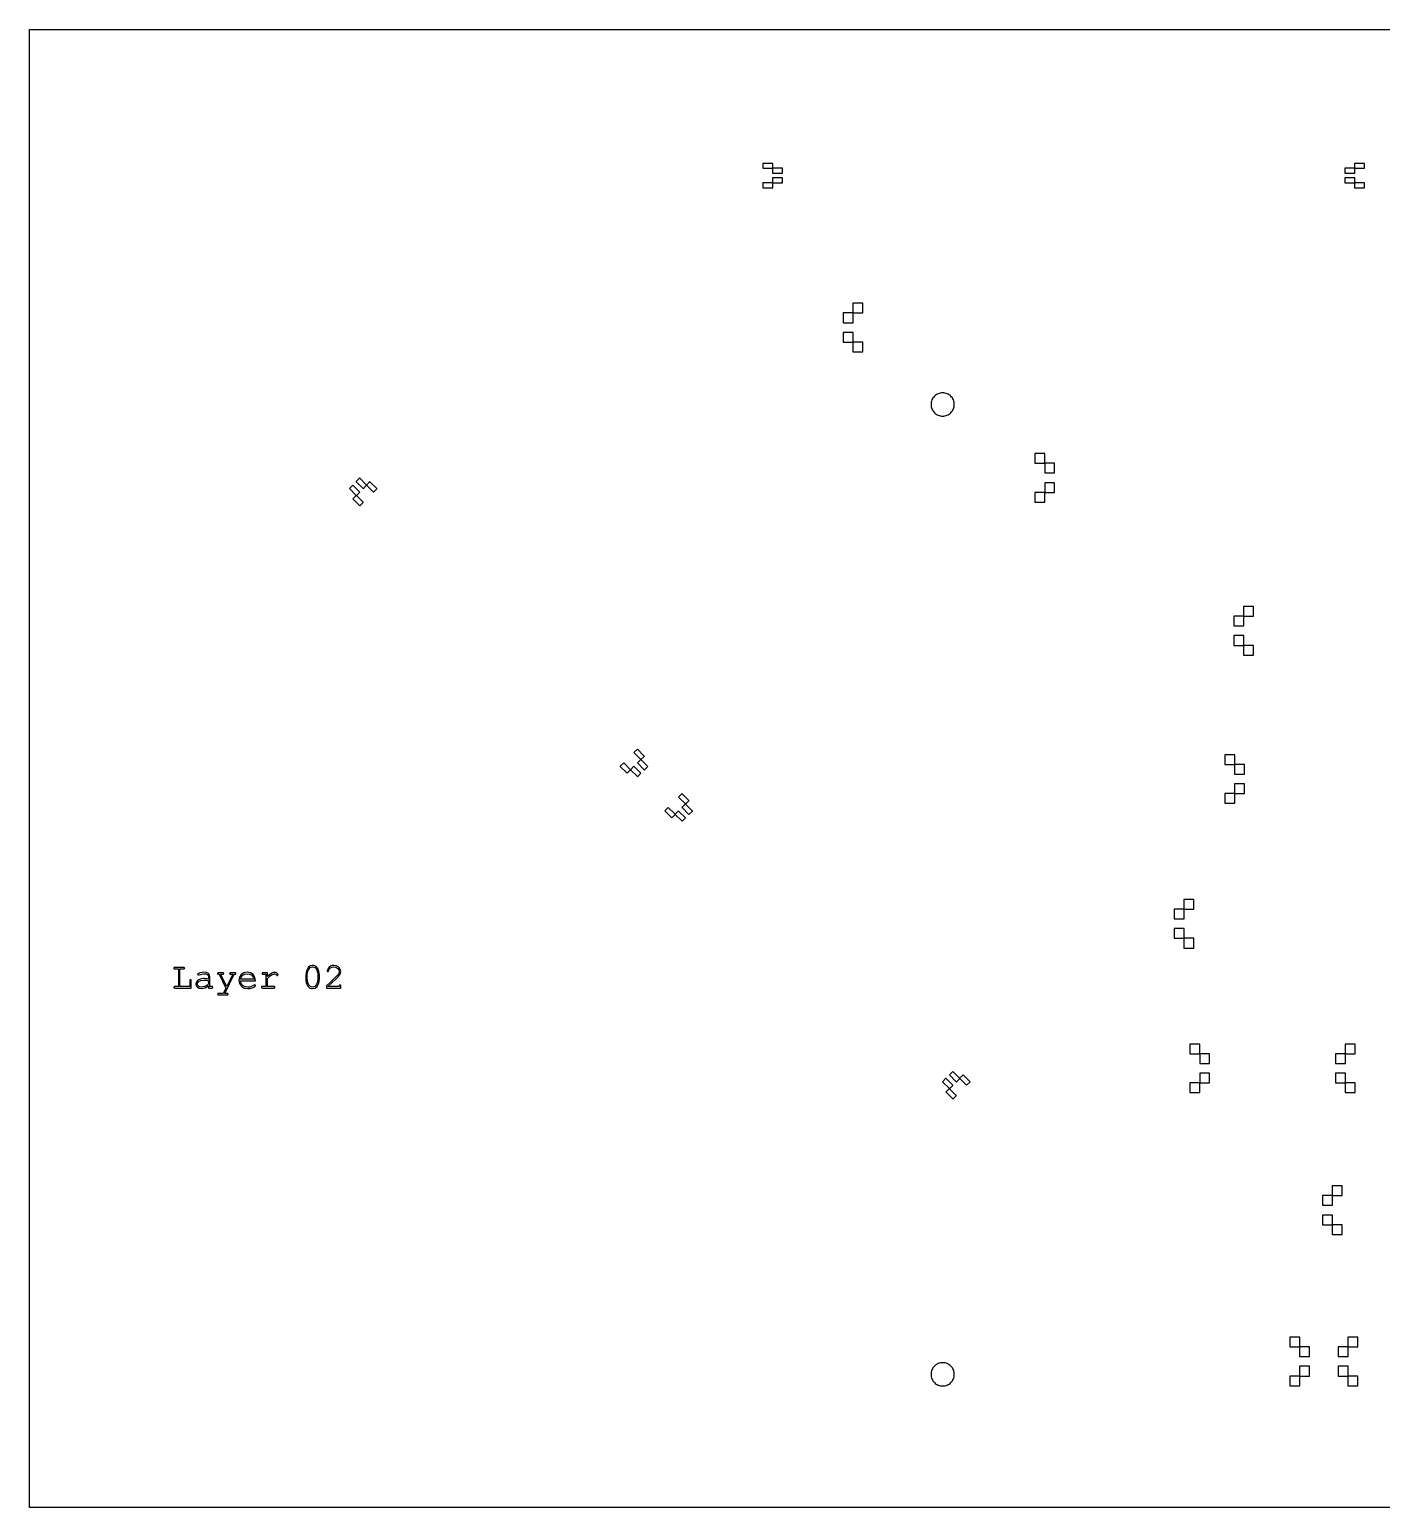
# Model space of a CAD drawing. Header units: millimetres. Extents: x -263 to 290, y -61 to 244.
# Drawn here: x -263.1 to 15.7, y -61 to 243.7 of the extents above; entities that cross this region are included whole.
import ezdxf

# ---------------------------------------------------------------- set-up
doc = ezdxf.new("R2010")
doc.units = ezdxf.units.MM
doc.layers.add('001_adhesive', color=7, linetype='Continuous')

msp = doc.modelspace()

# ---------------------------------------------------------------- linework, layer by layer
at = {"layer": '001_adhesive'}
for points in [[(-263.13, -61.05), (-263.13, 243.7), (289.77, 243.7), (289.77, -61.05)], [(-109.86, 215.11), (-109.86, 216.1), (-109.86, 216.11), (-109.86, 216.11), (-109.87, 216.11), (-109.88, 216.11), (-111.88, 216.11), (-111.89, 216.11), (-111.89, 216.11), (-111.9, 216.11), (-111.9, 216.1), (-111.9, 215.1), (-111.9, 215.1), (-111.89, 215.1), (-111.89, 215.1), (-111.88, 215.1), (-109.9, 215.1), (-109.9, 214.11), (-107.88, 214.11), (-107.88, 214.11), (-107.87, 214.11), (-107.87, 214.11), (-107.87, 214.11), (-107.87, 214.11), (-107.86, 214.11), (-107.86, 214.11), (-107.86, 214.11), (-107.86, 214.11), (-107.86, 214.11), (-107.86, 214.11), (-107.86, 214.11), (-107.86, 214.11), (-107.86, 214.11), (-107.86, 214.11), (-107.86, 215.1), (-107.86, 215.11), (-107.86, 215.11), (-107.87, 215.11), (-107.88, 215.11)], [(10.14, 214.11), (10.14, 215.1), (12.12, 215.1), (12.13, 215.1), (12.14, 215.1), (12.14, 215.1), (12.14, 215.1), (12.14, 216.1), (12.14, 216.11), (12.14, 216.11), (12.13, 216.11), (12.12, 216.11), (10.12, 216.11), (10.11, 216.11), (10.11, 216.11), (10.1, 216.11), (10.1, 216.1), (10.1, 215.11), (8.12, 215.11), (8.11, 215.11), (8.11, 215.11), (8.1, 215.11), (8.1, 215.1), (8.1, 214.11), (8.1, 214.11), (8.1, 214.11), (8.1, 214.11), (8.1, 214.11), (8.1, 214.11), (8.11, 214.11), (8.11, 214.11), (8.11, 214.11), (8.11, 214.11), (8.11, 214.11), (8.11, 214.11), (8.11, 214.11), (8.12, 214.11), (8.12, 214.11)], [(-109.9, 213.1), (-109.9, 212.11), (-111.88, 212.11), (-111.89, 212.11), (-111.89, 212.11), (-111.9, 212.11), (-111.9, 212.1), (-111.9, 211.1), (-111.9, 211.1), (-111.89, 211.1), (-111.89, 211.1), (-111.88, 211.1), (-109.88, 211.1), (-109.87, 211.1), (-109.86, 211.1), (-109.86, 211.1), (-109.86, 211.1), (-109.86, 212.1), (-107.88, 212.1), (-107.87, 212.1), (-107.86, 212.1), (-107.86, 212.1), (-107.86, 212.1), (-107.86, 213.1), (-107.86, 213.1), (-107.86, 213.1), (-107.86, 213.1), (-107.86, 213.1), (-107.86, 213.1), (-107.86, 213.1), (-107.86, 213.1), (-107.86, 213.1), (-107.86, 213.1), (-107.87, 213.1), (-107.87, 213.1), (-107.87, 213.1), (-107.88, 213.1), (-107.88, 213.1)], [(10.1, 212.1), (10.1, 211.1), (10.1, 211.1), (10.11, 211.1), (10.11, 211.1), (10.12, 211.1), (12.12, 211.1), (12.13, 211.1), (12.14, 211.1), (12.14, 211.1), (12.14, 211.1), (12.14, 212.1), (12.14, 212.11), (12.14, 212.11), (12.13, 212.11), (12.12, 212.11), (10.14, 212.11), (10.14, 213.1), (8.12, 213.1), (8.12, 213.1), (8.11, 213.1), (8.11, 213.1), (8.11, 213.1), (8.11, 213.1), (8.11, 213.1), (8.11, 213.1), (8.11, 213.1), (8.11, 213.1), (8.1, 213.1), (8.1, 213.1), (8.1, 213.1), (8.1, 213.1), (8.1, 213.1), (8.1, 213.1), (8.1, 212.1), (8.1, 212.1), (8.11, 212.1), (8.11, 212.1), (8.12, 212.1)], [(-93.31, 183.26), (-93.31, 185.26), (-91.33, 185.26), (-91.32, 185.26), (-91.31, 185.26), (-91.31, 185.26), (-91.31, 185.26), (-91.31, 187.26), (-91.31, 187.26), (-91.31, 187.26), (-91.32, 187.26), (-91.33, 187.26), (-93.33, 187.26), (-93.34, 187.26), (-93.34, 187.26), (-93.35, 187.26), (-93.35, 187.26), (-93.35, 185.26), (-95.33, 185.26), (-95.34, 185.26), (-95.34, 185.26), (-95.35, 185.26), (-95.35, 185.26), (-95.35, 183.26), (-95.35, 183.26), (-95.35, 183.26), (-95.35, 183.26), (-95.35, 183.26), (-95.35, 183.26), (-95.34, 183.26), (-95.34, 183.26), (-95.34, 183.26), (-95.34, 183.26), (-95.34, 183.26), (-95.34, 183.26), (-95.34, 183.26), (-95.34, 183.26), (-95.33, 183.26), (-95.33, 183.26), (-95.33, 183.26)], [(-93.35, 179.26), (-93.35, 177.26), (-93.35, 177.26), (-93.34, 177.26), (-93.34, 177.26), (-93.33, 177.26), (-91.33, 177.26), (-91.32, 177.26), (-91.31, 177.26), (-91.31, 177.26), (-91.31, 177.26), (-91.31, 179.26), (-91.31, 179.26), (-91.31, 179.26), (-91.32, 179.26), (-91.33, 179.26), (-93.31, 179.26), (-93.31, 181.26), (-95.33, 181.26), (-95.33, 181.26), (-95.33, 181.26), (-95.34, 181.26), (-95.34, 181.26), (-95.34, 181.26), (-95.34, 181.26), (-95.34, 181.26), (-95.34, 181.26), (-95.34, 181.26), (-95.34, 181.26), (-95.35, 181.26), (-95.35, 181.26), (-95.35, 181.26), (-95.35, 181.26), (-95.35, 181.26), (-95.35, 179.26), (-95.35, 179.26), (-95.34, 179.26), (-95.34, 179.26), (-95.33, 179.26)], [(-72.43, 166.4), (-72.44, 166.63), (-72.47, 166.87), (-72.53, 167.09), (-72.61, 167.32), (-72.71, 167.53), (-72.83, 167.73), (-72.97, 167.92), (-73.13, 168.09), (-73.3, 168.25), (-73.49, 168.39), (-73.69, 168.51), (-73.91, 168.61), (-74.13, 168.69), (-74.36, 168.75), (-74.59, 168.79), (-74.83, 168.8), (-75.06, 168.79), (-75.29, 168.75), (-75.52, 168.69), (-75.74, 168.61), (-75.96, 168.51), (-76.16, 168.39), (-76.35, 168.25), (-76.52, 168.09), (-76.68, 167.92), (-76.82, 167.73), (-76.94, 167.53), (-77.04, 167.32), (-77.12, 167.09), (-77.18, 166.87), (-77.21, 166.63), (-77.23, 166.4), (-77.21, 166.16), (-77.18, 165.93), (-77.12, 165.7), (-77.04, 165.48), (-76.94, 165.27), (-76.82, 165.06), (-76.68, 164.87), (-76.52, 164.7), (-76.35, 164.54), (-76.16, 164.4), (-75.96, 164.28), (-75.74, 164.18), (-75.52, 164.1), (-75.29, 164.04), (-75.06, 164.01), (-74.83, 164), (-74.59, 164.01), (-74.36, 164.04), (-74.13, 164.1), (-73.91, 164.18), (-73.69, 164.28), (-73.49, 164.4), (-73.3, 164.54), (-73.13, 164.7), (-72.97, 164.87), (-72.83, 165.06), (-72.71, 165.27), (-72.61, 165.48), (-72.53, 165.7), (-72.47, 165.93), (-72.44, 166.16)], [(-53.75, 154.27), (-53.75, 156.27), (-53.75, 156.27), (-53.76, 156.27), (-53.76, 156.27), (-53.77, 156.27), (-55.77, 156.27), (-55.78, 156.27), (-55.79, 156.27), (-55.79, 156.27), (-55.79, 156.27), (-55.79, 154.27), (-55.79, 154.26), (-55.79, 154.26), (-55.78, 154.26), (-55.77, 154.26), (-53.79, 154.26), (-53.79, 152.27), (-51.77, 152.27), (-51.77, 152.27), (-51.77, 152.27), (-51.76, 152.27), (-51.76, 152.27), (-51.76, 152.27), (-51.76, 152.27), (-51.76, 152.27), (-51.76, 152.27), (-51.76, 152.27), (-51.76, 152.27), (-51.75, 152.27), (-51.75, 152.27), (-51.75, 152.27), (-51.75, 152.27), (-51.75, 152.27), (-51.75, 154.27), (-51.75, 154.27), (-51.76, 154.27), (-51.76, 154.27), (-51.77, 154.27)], [(-195.77, 147.65), (-196.48, 146.94), (-196.48, 146.94), (-196.47, 146.93), (-196.47, 146.93), (-196.46, 146.92), (-195.05, 145.51), (-195.04, 145.51), (-195.04, 145.5), (-195.03, 145.5), (-195.03, 145.5), (-194.33, 146.2), (-194.33, 146.21), (-194.33, 146.21), (-194.33, 146.21), (-194.34, 146.22), (-195.74, 147.62), (-195.03, 148.32), (-195.06, 148.35), (-196.46, 149.75), (-196.46, 149.75), (-196.47, 149.76), (-196.47, 149.76), (-196.47, 149.76), (-196.47, 149.76), (-196.47, 149.76), (-196.47, 149.76), (-196.47, 149.76), (-196.48, 149.77), (-196.48, 149.77), (-196.48, 149.77), (-196.48, 149.77), (-196.48, 149.77), (-196.48, 149.77), (-197.18, 149.06), (-197.18, 149.06), (-197.18, 149.06), (-197.18, 149.05), (-197.17, 149.05)], [(-194.33, 149.03), (-193.62, 149.74), (-192.22, 148.34), (-192.21, 148.33), (-192.21, 148.33), (-192.21, 148.33), (-192.21, 148.33), (-191.5, 149.03), (-191.5, 149.03), (-191.5, 149.04), (-191.51, 149.04), (-191.51, 149.05), (-192.93, 150.46), (-192.93, 150.47), (-192.94, 150.47), (-192.94, 150.47), (-192.94, 150.48), (-193.65, 149.77), (-195.05, 151.17), (-195.05, 151.17), (-195.06, 151.18), (-195.06, 151.18), (-195.06, 151.18), (-195.77, 150.48), (-195.77, 150.48), (-195.77, 150.48), (-195.77, 150.48), (-195.77, 150.48), (-195.77, 150.48), (-195.76, 150.47), (-195.76, 150.47), (-195.76, 150.47), (-195.76, 150.47), (-195.76, 150.47), (-195.76, 150.47), (-195.76, 150.47), (-195.75, 150.46), (-195.75, 150.46), (-194.34, 149.05)], [(-53.79, 150.26), (-53.79, 148.27), (-55.77, 148.27), (-55.78, 148.27), (-55.79, 148.27), (-55.79, 148.27), (-55.79, 148.27), (-55.79, 146.27), (-55.79, 146.26), (-55.79, 146.26), (-55.78, 146.26), (-55.77, 146.26), (-53.77, 146.26), (-53.76, 146.26), (-53.76, 146.26), (-53.75, 146.26), (-53.75, 146.27), (-53.75, 148.26), (-51.77, 148.26), (-51.76, 148.26), (-51.76, 148.26), (-51.75, 148.26), (-51.75, 148.27), (-51.75, 150.26), (-51.75, 150.26), (-51.75, 150.26), (-51.75, 150.26), (-51.75, 150.26), (-51.75, 150.26), (-51.76, 150.26), (-51.76, 150.26), (-51.76, 150.26), (-51.76, 150.26), (-51.76, 150.26), (-51.76, 150.26), (-51.76, 150.26), (-51.76, 150.26), (-51.77, 150.26), (-51.77, 150.26), (-51.77, 150.26)], [(-12.73, 120.72), (-12.73, 122.72), (-10.75, 122.72), (-10.74, 122.72), (-10.73, 122.72), (-10.73, 122.72), (-10.73, 122.72), (-10.73, 124.72), (-10.73, 124.72), (-10.73, 124.72), (-10.74, 124.72), (-10.75, 124.72), (-12.75, 124.72), (-12.75, 124.72), (-12.76, 124.72), (-12.76, 124.72), (-12.77, 124.72), (-12.77, 122.72), (-14.75, 122.72), (-14.75, 122.72), (-14.76, 122.72), (-14.76, 122.72), (-14.77, 122.72), (-14.77, 120.72), (-14.76, 120.72), (-14.76, 120.72), (-14.76, 120.72), (-14.76, 120.72), (-14.76, 120.72), (-14.76, 120.72), (-14.76, 120.72), (-14.76, 120.72), (-14.76, 120.72), (-14.75, 120.72), (-14.75, 120.72), (-14.75, 120.72), (-14.75, 120.72), (-14.75, 120.72), (-14.75, 120.72), (-14.75, 120.72)], [(-12.77, 116.72), (-12.77, 114.72), (-12.76, 114.72), (-12.76, 114.72), (-12.75, 114.72), (-12.75, 114.72), (-10.75, 114.72), (-10.74, 114.72), (-10.73, 114.72), (-10.73, 114.72), (-10.73, 114.72), (-10.73, 116.72), (-10.73, 116.72), (-10.73, 116.72), (-10.74, 116.72), (-10.75, 116.72), (-12.73, 116.72), (-12.73, 118.72), (-14.75, 118.72), (-14.75, 118.72), (-14.75, 118.72), (-14.75, 118.72), (-14.75, 118.72), (-14.75, 118.72), (-14.75, 118.72), (-14.76, 118.72), (-14.76, 118.72), (-14.76, 118.72), (-14.76, 118.72), (-14.76, 118.72), (-14.76, 118.72), (-14.76, 118.72), (-14.76, 118.72), (-14.76, 118.72), (-14.77, 118.72), (-14.77, 116.72), (-14.76, 116.72), (-14.76, 116.72), (-14.75, 116.72), (-14.75, 116.72)], [(-137.05, 93.17), (-136.34, 93.88), (-136.34, 93.88), (-136.35, 93.88), (-136.35, 93.89), (-136.36, 93.89), (-137.77, 95.31), (-137.78, 95.31), (-137.78, 95.32), (-137.78, 95.32), (-137.79, 95.32), (-138.49, 94.61), (-138.49, 94.61), (-138.49, 94.61), (-138.49, 94.6), (-138.48, 94.6), (-137.08, 93.2), (-137.78, 92.49), (-137.78, 92.49), (-137.77, 92.48), (-136.36, 91.07), (-136.36, 91.07), (-136.36, 91.07), (-136.35, 91.06), (-136.35, 91.06), (-136.35, 91.06), (-136.35, 91.06), (-136.35, 91.06), (-136.35, 91.06), (-136.35, 91.06), (-136.34, 91.05), (-136.34, 91.05), (-136.34, 91.05), (-136.34, 91.05), (-136.34, 91.05), (-136.34, 91.05), (-135.64, 91.76), (-135.64, 91.76), (-135.64, 91.76), (-135.64, 91.77), (-135.65, 91.77)], [(-138.49, 91.78), (-139.2, 91.08), (-140.6, 92.48), (-140.61, 92.48), (-140.61, 92.49), (-140.61, 92.49), (-140.61, 92.49), (-141.32, 91.79), (-141.32, 91.78), (-141.32, 91.78), (-141.31, 91.78), (-141.31, 91.77), (-139.89, 90.36), (-139.89, 90.35), (-139.88, 90.35), (-139.88, 90.34), (-139.88, 90.34), (-139.17, 91.05), (-137.77, 89.65), (-137.77, 89.64), (-137.76, 89.64), (-137.76, 89.64), (-137.76, 89.64), (-137.05, 90.34), (-137.05, 90.34), (-137.05, 90.34), (-137.05, 90.34), (-137.05, 90.34), (-137.05, 90.34), (-137.06, 90.35), (-137.06, 90.35), (-137.06, 90.35), (-137.06, 90.35), (-137.06, 90.35), (-137.06, 90.35), (-137.06, 90.35), (-137.07, 90.36), (-137.07, 90.36)], [(-14.58, 92.18), (-14.58, 94.18), (-14.58, 94.18), (-14.58, 94.18), (-14.59, 94.18), (-14.6, 94.18), (-16.6, 94.18), (-16.6, 94.18), (-16.61, 94.18), (-16.62, 94.18), (-16.62, 94.18), (-16.62, 92.18), (-16.62, 92.18), (-16.61, 92.18), (-16.6, 92.18), (-16.6, 92.18), (-14.62, 92.18), (-14.62, 90.19), (-12.6, 90.19), (-12.6, 90.19), (-12.6, 90.19), (-12.59, 90.19), (-12.59, 90.19), (-12.59, 90.19), (-12.59, 90.19), (-12.58, 90.19), (-12.58, 90.19), (-12.58, 90.19), (-12.58, 90.19), (-12.58, 90.18), (-12.58, 90.18), (-12.58, 90.18), (-12.58, 90.18), (-12.58, 90.18), (-12.58, 90.18), (-12.58, 92.18), (-12.58, 92.18), (-12.58, 92.18), (-12.59, 92.18), (-12.6, 92.18)], [(-127.86, 83.98), (-127.15, 84.69), (-127.15, 84.69), (-127.15, 84.69), (-127.16, 84.7), (-127.16, 84.7), (-128.58, 86.11), (-128.58, 86.12), (-128.59, 86.12), (-128.59, 86.13), (-128.59, 86.13), (-129.3, 85.42), (-129.3, 85.42), (-129.3, 85.42), (-129.29, 85.41), (-129.29, 85.41), (-127.89, 84.01), (-128.59, 83.3), (-128.59, 83.3), (-128.58, 83.29), (-127.16, 81.87), (-127.16, 81.87), (-127.16, 81.87), (-127.16, 81.87), (-127.16, 81.87), (-127.16, 81.87), (-127.15, 81.86), (-127.15, 81.86), (-127.15, 81.86), (-127.15, 81.86), (-127.15, 81.86), (-127.15, 81.86), (-127.15, 81.86), (-127.15, 81.86), (-127.15, 81.86), (-127.15, 81.86), (-126.44, 82.56), (-126.44, 82.57), (-126.45, 82.57), (-126.45, 82.57), (-126.46, 82.58)], [(-14.62, 88.18), (-14.62, 86.18), (-16.6, 86.18), (-16.6, 86.18), (-16.61, 86.18), (-16.62, 86.18), (-16.62, 86.18), (-16.62, 84.18), (-16.62, 84.18), (-16.61, 84.18), (-16.6, 84.18), (-16.6, 84.18), (-14.6, 84.18), (-14.59, 84.18), (-14.58, 84.18), (-14.58, 84.18), (-14.58, 84.18), (-14.58, 86.18), (-12.6, 86.18), (-12.59, 86.18), (-12.58, 86.18), (-12.58, 86.18), (-12.58, 86.18), (-12.58, 88.18), (-12.58, 88.18), (-12.58, 88.18), (-12.58, 88.18), (-12.58, 88.18), (-12.58, 88.18), (-12.58, 88.18), (-12.58, 88.18), (-12.58, 88.18), (-12.58, 88.18), (-12.59, 88.18), (-12.59, 88.18), (-12.59, 88.18), (-12.59, 88.18), (-12.6, 88.18), (-12.6, 88.18), (-12.6, 88.18)], [(-129.3, 82.59), (-130.01, 81.89), (-131.41, 83.29), (-131.41, 83.29), (-131.42, 83.3), (-131.42, 83.3), (-131.42, 83.3), (-132.13, 82.59), (-132.13, 82.59), (-132.13, 82.59), (-132.12, 82.58), (-132.12, 82.58), (-130.7, 81.16), (-130.7, 81.16), (-130.69, 81.15), (-130.69, 81.15), (-130.69, 81.15), (-129.98, 81.86), (-128.58, 80.46), (-128.57, 80.45), (-128.57, 80.45), (-128.57, 80.44), (-128.57, 80.44), (-127.86, 81.15), (-127.86, 81.15), (-127.86, 81.15), (-127.86, 81.15), (-127.86, 81.15), (-127.86, 81.15), (-127.86, 81.15), (-127.86, 81.15), (-127.86, 81.15), (-127.86, 81.15), (-127.87, 81.16), (-127.87, 81.16), (-127.87, 81.16), (-127.87, 81.16), (-127.87, 81.16), (-127.87, 81.16), (-129.27, 82.56), (-129.29, 82.58), (-129.3, 82.59)], [(-25.04, 60.32), (-25.04, 62.31), (-23.06, 62.31), (-23.05, 62.31), (-23.05, 62.31), (-23.04, 62.31), (-23.04, 62.31), (-23.04, 64.31), (-23.04, 64.31), (-23.05, 64.31), (-23.05, 64.32), (-23.06, 64.32), (-25.06, 64.32), (-25.07, 64.32), (-25.07, 64.31), (-25.08, 64.31), (-25.08, 64.31), (-25.08, 62.32), (-27.06, 62.32), (-27.07, 62.32), (-27.07, 62.31), (-27.08, 62.31), (-27.08, 62.31), (-27.08, 60.31), (-27.08, 60.31), (-27.08, 60.31), (-27.08, 60.31), (-27.08, 60.31), (-27.08, 60.31), (-27.07, 60.32), (-27.07, 60.32), (-27.07, 60.32), (-27.07, 60.32), (-27.07, 60.32), (-27.07, 60.32), (-27.07, 60.32), (-27.07, 60.32), (-27.06, 60.32), (-27.06, 60.32), (-27.06, 60.32)], [(-25.08, 56.31), (-25.08, 54.31), (-25.08, 54.31), (-25.07, 54.31), (-25.07, 54.31), (-25.06, 54.31), (-23.06, 54.31), (-23.05, 54.31), (-23.05, 54.31), (-23.04, 54.31), (-23.04, 54.31), (-23.04, 56.31), (-23.04, 56.31), (-23.05, 56.31), (-23.05, 56.32), (-23.06, 56.32), (-25.04, 56.32), (-25.04, 58.31), (-27.06, 58.31), (-27.06, 58.31), (-27.06, 58.31), (-27.07, 58.31), (-27.07, 58.31), (-27.07, 58.31), (-27.07, 58.31), (-27.07, 58.31), (-27.07, 58.31), (-27.07, 58.31), (-27.07, 58.31), (-27.08, 58.31), (-27.08, 58.31), (-27.08, 58.31), (-27.08, 58.31), (-27.08, 58.31), (-27.08, 58.31), (-27.08, 56.31), (-27.08, 56.31), (-27.07, 56.31), (-27.07, 56.31), (-27.06, 56.31)], [(-232.13, 46.36), (-232.13, 50.01), (-231.4, 50.01), (-231.3, 50.02), (-231.24, 50.05), (-231.21, 50.1), (-231.19, 50.16), (-231.21, 50.22), (-231.24, 50.27), (-231.3, 50.3), (-231.4, 50.31), (-233.16, 50.31), (-233.26, 50.3), (-233.32, 50.27), (-233.35, 50.22), (-233.37, 50.16), (-233.35, 50.1), (-233.32, 50.05), (-233.26, 50.02), (-233.16, 50.01), (-232.43, 50.01), (-232.43, 46.36), (-233.16, 46.36), (-233.26, 46.35), (-233.32, 46.32), (-233.35, 46.27), (-233.37, 46.21), (-233.35, 46.15), (-233.32, 46.1), (-233.26, 46.07), (-233.16, 46.06), (-229.79, 46.06), (-229.79, 47.58), (-229.8, 47.67), (-229.83, 47.73), (-229.88, 47.77), (-229.94, 47.78), (-230, 47.77), (-230.05, 47.73), (-230.08, 47.67), (-230.1, 47.58), (-230.1, 46.36)], [(-226.25, 46.06), (-225.53, 46.06), (-225.43, 46.07), (-225.37, 46.1), (-225.33, 46.15), (-225.32, 46.21), (-225.33, 46.27), (-225.37, 46.32), (-225.43, 46.35), (-225.53, 46.36), (-225.94, 46.36), (-225.94, 48.38), (-226.02, 48.73), (-226.26, 49.03), (-226.65, 49.24), (-227.16, 49.32), (-227.52, 49.28), (-228.02, 49.16), (-228.3, 49.08), (-228.43, 49.01), (-228.46, 48.97), (-228.47, 48.91), (-228.46, 48.85), (-228.43, 48.81), (-228.38, 48.77), (-228.33, 48.76), (-228.27, 48.77), (-228.18, 48.8), (-227.61, 48.95), (-227.18, 49.01), (-226.77, 48.96), (-226.48, 48.82), (-226.3, 48.62), (-226.25, 48.38), (-226.25, 47.89), (-226.52, 47.94), (-226.78, 47.97), (-227.02, 48), (-227.24, 48), (-227.93, 47.92), (-228.43, 47.67), (-228.73, 47.31), (-228.84, 46.9), (-228.76, 46.52), (-228.53, 46.21), (-228.16, 46.01), (-227.67, 45.94), (-226.93, 46.08), (-226.25, 46.5)], [(-222.63, 46.06), (-223.17, 44.96), (-224.13, 44.96), (-224.22, 44.95), (-224.29, 44.92), (-224.32, 44.87), (-224.33, 44.8), (-224.32, 44.74), (-224.29, 44.69), (-224.22, 44.66), (-224.13, 44.65), (-222.37, 44.65), (-222.27, 44.66), (-222.21, 44.7), (-222.18, 44.74), (-222.16, 44.8), (-222.18, 44.87), (-222.21, 44.92), (-222.27, 44.95), (-222.37, 44.96), (-222.84, 44.96), (-220.91, 48.9), (-220.77, 48.9), (-220.71, 48.91), (-220.67, 48.93), (-220.64, 48.96), (-220.62, 49), (-220.61, 49.05), (-220.62, 49.11), (-220.66, 49.16), (-220.72, 49.2), (-220.82, 49.21), (-221.65, 49.21), (-221.75, 49.2), (-221.81, 49.16), (-221.84, 49.11), (-221.86, 49.05), (-221.84, 48.99), (-221.81, 48.94), (-221.75, 48.91), (-221.65, 48.9), (-221.24, 48.9), (-222.47, 46.39), (-223.72, 48.9), (-223.31, 48.9), (-223.21, 48.91), (-223.15, 48.94), (-223.11, 48.99), (-223.1, 49.05), (-223.11, 49.11), (-223.15, 49.16), (-223.21, 49.2), (-223.31, 49.21), (-224.14, 49.21), (-224.21, 49.2), (-224.26, 49.19), (-224.3, 49.17), (-224.32, 49.14), (-224.34, 49.09), (-224.35, 49.05), (-224.34, 48.99), (-224.3, 48.94), (-224.24, 48.91), (-224.14, 48.9), (-224.05, 48.9)], [(-216.53, 47.56), (-216.64, 48.26), (-217.01, 48.83), (-217.56, 49.19), (-218.24, 49.32), (-218.91, 49.2), (-219.46, 48.84), (-219.83, 48.31), (-219.95, 47.7), (-219.82, 47.02), (-219.43, 46.45), (-218.84, 46.06), (-218.12, 45.94), (-217.65, 45.98), (-217.2, 46.09), (-216.82, 46.26), (-216.58, 46.43), (-216.54, 46.49), (-216.52, 46.55), (-216.53, 46.61), (-216.57, 46.66), (-216.61, 46.7), (-216.67, 46.71), (-216.72, 46.69), (-216.79, 46.65), (-217.06, 46.48), (-217.4, 46.35), (-217.77, 46.27), (-218.12, 46.24), (-218.68, 46.33), (-219.15, 46.6), (-219.48, 47.02), (-219.64, 47.56)], [(-216.84, 47.87), (-219.64, 47.87), (-219.47, 48.33), (-219.16, 48.69), (-218.74, 48.93), (-218.24, 49.01), (-217.74, 48.93), (-217.32, 48.69), (-217, 48.33)], [(-214.08, 49.21), (-214.95, 49.21), (-215.04, 49.2), (-215.1, 49.16), (-215.14, 49.11), (-215.15, 49.05), (-215.14, 48.99), (-215.1, 48.94), (-215.04, 48.91), (-214.95, 48.9), (-214.38, 48.9), (-214.38, 46.35), (-215.12, 46.35), (-215.22, 46.34), (-215.28, 46.31), (-215.31, 46.26), (-215.32, 46.2), (-215.31, 46.15), (-215.28, 46.1), (-215.21, 46.07), (-215.12, 46.06), (-212.72, 46.06), (-212.63, 46.07), (-212.56, 46.1), (-212.53, 46.15), (-212.52, 46.21), (-212.53, 46.27), (-212.56, 46.32), (-212.63, 46.35), (-212.72, 46.36), (-214.08, 46.36), (-214.08, 48.03), (-213.49, 48.54), (-213.1, 48.82), (-212.84, 48.94), (-212.62, 48.98), (-212.53, 48.96), (-212.43, 48.93), (-212.33, 48.86), (-212.21, 48.75), (-212.15, 48.7), (-212.12, 48.67), (-212.09, 48.66), (-212.05, 48.66), (-211.99, 48.67), (-211.94, 48.71), (-211.91, 48.76), (-211.89, 48.82), (-211.95, 48.94), (-212.13, 49.1), (-212.37, 49.24), (-212.64, 49.28), (-212.9, 49.24), (-213.18, 49.13), (-213.56, 48.88), (-214.08, 48.43)], [(-203.37, 47.96), (-203.37, 48.71), (-203.39, 49.11), (-203.45, 49.45), (-203.52, 49.68), (-203.63, 49.93), (-203.75, 50.16), (-203.86, 50.32), (-204.05, 50.49), (-204.27, 50.62), (-204.51, 50.7), (-204.77, 50.73), (-205.29, 50.62), (-205.7, 50.28), (-206.05, 49.6), (-206.17, 48.71), (-206.17, 47.96), (-206.15, 47.57), (-206.09, 47.23), (-206.02, 46.99), (-205.91, 46.74), (-205.79, 46.51), (-205.68, 46.35), (-205.49, 46.18), (-205.27, 46.05), (-205.02, 45.97), (-204.76, 45.95), (-204.25, 46.06), (-203.84, 46.4), (-203.48, 47.08)], [(-203.67, 48.67), (-203.67, 48), (-203.74, 47.35), (-203.96, 46.78), (-204.31, 46.38), (-204.76, 46.25), (-205.01, 46.28), (-205.23, 46.38), (-205.36, 46.48), (-205.47, 46.6), (-205.61, 46.86), (-205.74, 47.19), (-205.84, 47.58), (-205.87, 48), (-205.87, 48.67), (-205.79, 49.33), (-205.57, 49.9), (-205.23, 50.29), (-204.77, 50.42), (-204.53, 50.39), (-204.31, 50.29), (-204.17, 50.19), (-204.07, 50.08), (-203.92, 49.82), (-203.79, 49.48), (-203.7, 49.09)], [(-201.61, 46.36), (-201.61, 46.38), (-200.84, 47.09), (-199.86, 48.03), (-199.5, 48.4), (-199.26, 48.66), (-199.12, 48.86), (-199.03, 49.05), (-198.98, 49.23), (-198.96, 49.44), (-199.06, 49.91), (-199.37, 50.33), (-199.82, 50.63), (-200.35, 50.73), (-200.7, 50.69), (-201.04, 50.56), (-201.34, 50.36), (-201.57, 50.09), (-201.71, 49.82), (-201.76, 49.62), (-201.75, 49.56), (-201.72, 49.52), (-201.67, 49.49), (-201.62, 49.48), (-201.56, 49.48), (-201.51, 49.51), (-201.48, 49.55), (-201.46, 49.62), (-201.31, 49.94), (-201.06, 50.19), (-200.73, 50.36), (-200.35, 50.42), (-199.94, 50.35), (-199.59, 50.12), (-199.35, 49.79), (-199.27, 49.42), (-199.28, 49.28), (-199.33, 49.14), (-199.41, 48.98), (-199.54, 48.8), (-199.75, 48.56), (-200.1, 48.21), (-200.99, 47.35), (-201.91, 46.51), (-201.91, 46.06), (-198.96, 46.06), (-198.96, 46.48), (-198.97, 46.57), (-199, 46.64), (-199.05, 46.67), (-199.11, 46.69), (-199.17, 46.67), (-199.22, 46.64), (-199.26, 46.57), (-199.27, 46.48), (-199.27, 46.36)], [(-226.25, 47.58), (-226.25, 46.9), (-226.6, 46.6), (-226.95, 46.4), (-227.3, 46.28), (-227.68, 46.24), (-228.05, 46.29), (-228.31, 46.43), (-228.48, 46.64), (-228.53, 46.9), (-228.46, 47.17), (-228.25, 47.41), (-227.8, 47.62), (-227.21, 47.7), (-226.95, 47.69), (-226.7, 47.67), (-226.47, 47.63)], [(-21.78, 32.51), (-21.78, 34.5), (-21.78, 34.5), (-21.78, 34.51), (-21.79, 34.51), (-21.8, 34.51), (-23.8, 34.51), (-23.81, 34.51), (-23.81, 34.51), (-23.82, 34.5), (-23.82, 34.5), (-23.82, 32.5), (-23.82, 32.5), (-23.81, 32.5), (-23.81, 32.5), (-23.8, 32.5), (-21.82, 32.5), (-21.82, 30.51), (-19.8, 30.51), (-19.8, 30.51), (-19.8, 30.51), (-19.79, 30.51), (-19.79, 30.51), (-19.79, 30.51), (-19.79, 30.51), (-19.78, 30.51), (-19.78, 30.51), (-19.78, 30.51), (-19.78, 30.51), (-19.78, 30.51), (-19.78, 30.51), (-19.78, 30.51), (-19.78, 30.51), (-19.78, 30.5), (-19.78, 32.5), (-19.78, 32.5), (-19.78, 32.51), (-19.79, 32.51), (-19.8, 32.51)], [(8.22, 30.51), (8.22, 32.5), (10.2, 32.5), (10.21, 32.5), (10.22, 32.5), (10.22, 32.5), (10.22, 32.5), (10.22, 34.5), (10.22, 34.5), (10.22, 34.51), (10.21, 34.51), (10.2, 34.51), (8.2, 34.51), (8.19, 34.51), (8.19, 34.51), (8.18, 34.5), (8.18, 34.5), (8.18, 32.51), (6.2, 32.51), (6.19, 32.51), (6.19, 32.51), (6.18, 32.5), (6.18, 32.5), (6.18, 30.5), (6.18, 30.51), (6.18, 30.51), (6.18, 30.51), (6.18, 30.51), (6.18, 30.51), (6.19, 30.51), (6.19, 30.51), (6.19, 30.51), (6.19, 30.51), (6.19, 30.51), (6.19, 30.51), (6.19, 30.51), (6.19, 30.51), (6.2, 30.51), (6.2, 30.51), (6.2, 30.51)], [(-73.44, 25.32), (-74.15, 24.61), (-74.15, 24.61), (-74.14, 24.61), (-74.14, 24.6), (-74.13, 24.6), (-72.72, 23.18), (-72.71, 23.18), (-72.71, 23.17), (-72.71, 23.17), (-72.7, 23.17), (-72, 23.87), (-72, 23.88), (-72, 23.88), (-72.01, 23.88), (-72.01, 23.89), (-73.41, 25.29), (-72.71, 25.99), (-72.71, 26), (-72.72, 26.01), (-74.13, 27.42), (-74.13, 27.42), (-74.13, 27.42), (-74.14, 27.43), (-74.14, 27.43), (-74.14, 27.43), (-74.14, 27.43), (-74.14, 27.43), (-74.14, 27.43), (-74.14, 27.43), (-74.14, 27.43), (-74.15, 27.44), (-74.15, 27.44), (-74.15, 27.44), (-74.15, 27.44), (-74.15, 27.44), (-74.15, 27.44), (-74.85, 26.73), (-74.85, 26.73), (-74.85, 26.73), (-74.85, 26.72), (-74.84, 26.72)], [(-72, 26.7), (-71.29, 27.41), (-69.89, 26.01), (-69.89, 26), (-69.88, 26), (-69.88, 26), (-69.88, 26), (-69.17, 26.7), (-69.17, 26.7), (-69.17, 26.71), (-69.18, 26.71), (-69.18, 26.72), (-70.6, 28.13), (-70.6, 28.14), (-70.61, 28.14), (-70.61, 28.14), (-70.61, 28.15), (-71.32, 27.44), (-72.72, 28.84), (-72.72, 28.84), (-72.73, 28.85), (-72.73, 28.85), (-72.73, 28.85), (-73.44, 28.15), (-73.44, 28.15), (-73.44, 28.15), (-73.44, 28.15), (-73.44, 28.15), (-73.44, 28.15), (-73.43, 28.14), (-73.43, 28.14), (-73.43, 28.14), (-73.43, 28.14), (-73.43, 28.14), (-73.43, 28.14), (-73.43, 28.14), (-73.42, 28.13), (-73.42, 28.13), (-73.42, 28.13), (-72.01, 26.72), (-72, 26.71), (-72, 26.7)], [(-21.82, 28.5), (-21.82, 26.51), (-23.8, 26.51), (-23.81, 26.51), (-23.81, 26.51), (-23.82, 26.5), (-23.82, 26.5), (-23.82, 24.5), (-23.82, 24.5), (-23.81, 24.5), (-23.81, 24.5), (-23.8, 24.5), (-21.8, 24.5), (-21.79, 24.5), (-21.78, 24.5), (-21.78, 24.5), (-21.78, 24.5), (-21.78, 26.5), (-19.8, 26.5), (-19.79, 26.5), (-19.78, 26.5), (-19.78, 26.5), (-19.78, 26.5), (-19.78, 28.5), (-19.78, 28.5), (-19.78, 28.5), (-19.78, 28.5), (-19.78, 28.5), (-19.78, 28.5), (-19.78, 28.5), (-19.78, 28.5), (-19.78, 28.5), (-19.78, 28.5), (-19.79, 28.5), (-19.79, 28.5), (-19.79, 28.5), (-19.79, 28.5), (-19.8, 28.5), (-19.8, 28.5), (-19.8, 28.5)], [(8.18, 26.5), (8.18, 24.5), (8.18, 24.5), (8.19, 24.5), (8.19, 24.5), (8.2, 24.5), (10.2, 24.5), (10.21, 24.5), (10.22, 24.5), (10.22, 24.5), (10.22, 24.5), (10.22, 26.5), (10.22, 26.5), (10.22, 26.51), (10.21, 26.51), (10.2, 26.51), (8.22, 26.51), (8.22, 28.5), (6.2, 28.5), (6.2, 28.5), (6.2, 28.5), (6.19, 28.5), (6.19, 28.5), (6.19, 28.5), (6.19, 28.5), (6.19, 28.5), (6.19, 28.5), (6.19, 28.5), (6.19, 28.5), (6.18, 28.5), (6.18, 28.5), (6.18, 28.5), (6.18, 28.5), (6.18, 28.5), (6.18, 28.5), (6.18, 26.5), (6.18, 26.5), (6.19, 26.5), (6.19, 26.5), (6.2, 26.5)], [(5.54, 1.25), (5.54, 3.25), (7.52, 3.25), (7.52, 3.25), (7.53, 3.25), (7.54, 3.25), (7.54, 3.25), (7.54, 5.25), (7.54, 5.25), (7.53, 5.25), (7.52, 5.25), (7.52, 5.25), (5.52, 5.25), (5.51, 5.25), (5.5, 5.25), (5.5, 5.25), (5.5, 5.25), (5.5, 3.25), (3.52, 3.25), (3.51, 3.25), (3.5, 3.25), (3.5, 3.25), (3.5, 3.25), (3.5, 1.25), (3.5, 1.25), (3.5, 1.25), (3.5, 1.25), (3.5, 1.25), (3.5, 1.25), (3.5, 1.25), (3.5, 1.25), (3.5, 1.25), (3.5, 1.25), (3.51, 1.25), (3.51, 1.25), (3.51, 1.25), (3.51, 1.25), (3.52, 1.25), (3.52, 1.25), (3.52, 1.25)], [(5.5, -2.75), (5.5, -4.75), (5.5, -4.75), (5.5, -4.75), (5.51, -4.75), (5.52, -4.75), (7.52, -4.75), (7.52, -4.75), (7.53, -4.75), (7.54, -4.75), (7.54, -4.75), (7.54, -2.75), (7.54, -2.75), (7.53, -2.75), (7.52, -2.75), (7.52, -2.75), (5.54, -2.75), (5.54, -0.75), (3.52, -0.75), (3.52, -0.75), (3.51, -0.75), (3.51, -0.75), (3.51, -0.75), (3.51, -0.75), (3.5, -0.75), (3.5, -0.75), (3.5, -0.75), (3.5, -0.75), (3.5, -0.75), (3.5, -0.75), (3.5, -0.75), (3.5, -0.75), (3.5, -0.75), (3.5, -2.75), (3.5, -2.75), (3.5, -2.75), (3.51, -2.75), (3.52, -2.75)], [(-1.2, -27.95), (-1.2, -25.95), (-1.2, -25.95), (-1.21, -25.95), (-1.21, -25.95), (-1.22, -25.95), (-3.22, -25.95), (-3.23, -25.95), (-3.24, -25.95), (-3.24, -25.95), (-3.24, -25.95), (-3.24, -27.95), (-3.24, -27.95), (-3.24, -27.95), (-3.23, -27.95), (-3.22, -27.95), (-1.24, -27.95), (-1.24, -29.95), (0.78, -29.95), (0.78, -29.95), (0.78, -29.95), (0.79, -29.95), (0.79, -29.95), (0.79, -29.95), (0.79, -29.95), (0.79, -29.95), (0.79, -29.95), (0.79, -29.95), (0.79, -29.95), (0.8, -29.95), (0.8, -29.95), (0.8, -29.95), (0.8, -29.95), (0.8, -29.95), (0.8, -27.95), (0.8, -27.95), (0.79, -27.95), (0.79, -27.95), (0.78, -27.95)], [(8.8, -29.95), (8.8, -27.95), (10.78, -27.95), (10.79, -27.95), (10.79, -27.95), (10.8, -27.95), (10.8, -27.95), (10.8, -25.95), (10.8, -25.95), (10.79, -25.95), (10.79, -25.95), (10.78, -25.95), (8.78, -25.95), (8.77, -25.95), (8.76, -25.95), (8.76, -25.95), (8.76, -25.95), (8.76, -27.95), (6.78, -27.95), (6.77, -27.95), (6.76, -27.95), (6.76, -27.95), (6.76, -27.95), (6.76, -29.95), (6.76, -29.95), (6.76, -29.95), (6.76, -29.95), (6.76, -29.95), (6.76, -29.95), (6.76, -29.95), (6.76, -29.95), (6.76, -29.95), (6.76, -29.95), (6.77, -29.95), (6.77, -29.95), (6.77, -29.95), (6.77, -29.95), (6.78, -29.95), (6.78, -29.95), (6.78, -29.95)], [(-72.43, -33.6), (-72.44, -33.37), (-72.47, -33.13), (-72.53, -32.91), (-72.61, -32.68), (-72.71, -32.47), (-72.83, -32.27), (-72.97, -32.08), (-73.13, -31.91), (-73.3, -31.75), (-73.49, -31.61), (-73.69, -31.49), (-73.91, -31.39), (-74.13, -31.31), (-74.36, -31.25), (-74.59, -31.21), (-74.83, -31.2), (-75.06, -31.21), (-75.29, -31.25), (-75.52, -31.31), (-75.74, -31.39), (-75.96, -31.49), (-76.16, -31.61), (-76.35, -31.75), (-76.52, -31.91), (-76.68, -32.08), (-76.82, -32.27), (-76.94, -32.47), (-77.04, -32.68), (-77.12, -32.91), (-77.18, -33.13), (-77.21, -33.37), (-77.23, -33.6), (-77.21, -33.84), (-77.18, -34.07), (-77.12, -34.3), (-77.04, -34.52), (-76.94, -34.73), (-76.82, -34.94), (-76.68, -35.13), (-76.52, -35.3), (-76.35, -35.46), (-76.16, -35.6), (-75.96, -35.72), (-75.74, -35.82), (-75.52, -35.9), (-75.29, -35.96), (-75.06, -35.99), (-74.83, -36), (-74.59, -35.99), (-74.36, -35.96), (-74.13, -35.9), (-73.91, -35.82), (-73.69, -35.72), (-73.49, -35.6), (-73.3, -35.46), (-73.13, -35.3), (-72.97, -35.13), (-72.83, -34.94), (-72.71, -34.73), (-72.61, -34.52), (-72.53, -34.3), (-72.47, -34.07), (-72.44, -33.84)], [(-1.24, -31.95), (-1.24, -33.95), (-3.22, -33.95), (-3.23, -33.95), (-3.24, -33.95), (-3.24, -33.95), (-3.24, -33.95), (-3.24, -35.95), (-3.24, -35.95), (-3.24, -35.95), (-3.23, -35.95), (-3.22, -35.95), (-1.22, -35.95), (-1.21, -35.95), (-1.21, -35.95), (-1.2, -35.95), (-1.2, -35.95), (-1.2, -33.95), (0.78, -33.95), (0.79, -33.95), (0.79, -33.95), (0.8, -33.95), (0.8, -33.95), (0.8, -31.95), (0.8, -31.95), (0.8, -31.95), (0.8, -31.95), (0.8, -31.95), (0.8, -31.95), (0.79, -31.95), (0.79, -31.95), (0.79, -31.95), (0.79, -31.95), (0.79, -31.95), (0.79, -31.95), (0.79, -31.95), (0.79, -31.95), (0.78, -31.95), (0.78, -31.95), (0.78, -31.95)], [(8.76, -33.95), (8.76, -35.95), (8.76, -35.95), (8.76, -35.95), (8.77, -35.95), (8.78, -35.95), (10.78, -35.95), (10.79, -35.95), (10.79, -35.95), (10.8, -35.95), (10.8, -35.95), (10.8, -33.95), (10.8, -33.95), (10.79, -33.95), (10.79, -33.95), (10.78, -33.95), (8.8, -33.95), (8.8, -31.95), (6.78, -31.95), (6.78, -31.95), (6.78, -31.95), (6.77, -31.95), (6.77, -31.95), (6.77, -31.95), (6.77, -31.95), (6.76, -31.95), (6.76, -31.95), (6.76, -31.95), (6.76, -31.95), (6.76, -31.95), (6.76, -31.95), (6.76, -31.95), (6.76, -31.95), (6.76, -31.95), (6.76, -33.95), (6.76, -33.95), (6.76, -33.95), (6.77, -33.95), (6.78, -33.95)]]:
    msp.add_lwpolyline(points, close=True, dxfattribs=at)

doc.saveas('drawing.dxf')
